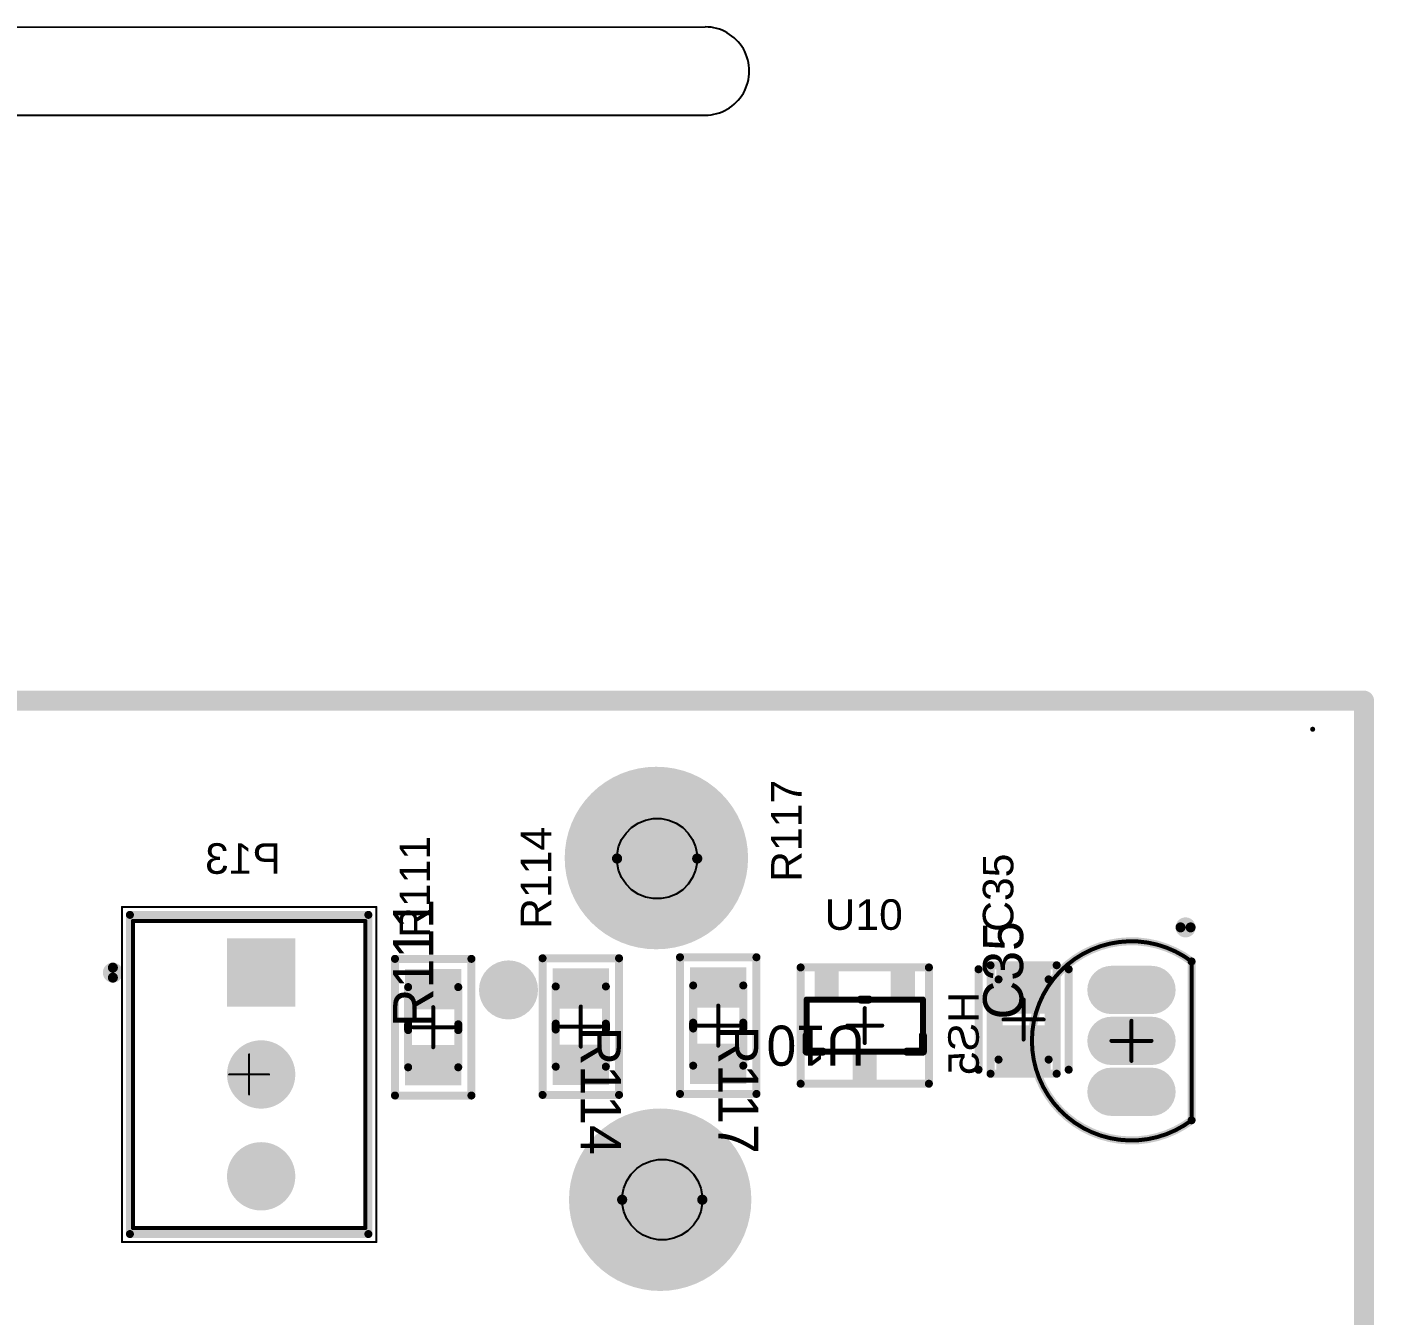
# Model space of a CAD drawing. Header units: millimetres. Extents: x 54 to 247, y 53 to 195.
# Drawn here: x 212.98 to 246.59, y 162.45 to 194.58 of the extents above; entities that cross this region are included whole.
import ezdxf

# ---------------------------------------------------------------- set-up
doc = ezdxf.new("R2010")
doc.units = ezdxf.units.MM
for name, color, linetype in [('BottomOverlay', 54, 'Continuous'), ('BottomSolder', 6, 'Continuous'), ('Mechanical1', 6, 'Continuous'), ('Mechanical10', 56, 'Continuous'), ('Mechanical12', 56, 'Continuous'), ('Mechanical13', 56, 'Continuous'), ('Mechanical15', 56, 'Continuous'), ('Mechanical6', 56, 'Continuous'), ('MultiLayer', 9, 'Continuous'), ('PadHoleLayer', 156, 'Continuous'), ('TopOverlay', 2, 'Continuous'), ('TopPaste', 8, 'Continuous'), ('TopSolder', 216, 'Continuous'), ('ViaHoleLayer', 16, 'Continuous')]:
    doc.layers.add(name, color=color, linetype=linetype)
doc.styles.add('Arial', font='arial.ttf', dxfattribs={"height": 0.2})

# ---------------------------------------------------------------- blocks, each defined once
blk = doc.blocks.new('TO_92A_B_1')
at = {"layer": 'BottomSolder'}
h = blk.add_hatch(color=6, dxfattribs=at)
edge = h.paths.add_edge_path()
edge.add_arc((-0.5, 1.27), 0.602, 90, 270)
edge.add_line((-0.5, 0.668), (0.5, 0.668))
edge.add_arc((0.5, 1.27), 0.602, 270, 450)
edge.add_line((0.5, 1.872), (-0.5, 1.872))
h = blk.add_hatch(color=6, dxfattribs=at)
edge = h.paths.add_edge_path()
edge.add_arc((-0.5, 0), 0.602, 90, 270)
edge.add_line((-0.5, -0.602), (0.5, -0.602))
edge.add_arc((0.5, 0), 0.602, 270, 450)
edge.add_line((0.5, 0.602), (-0.5, 0.602))
h = blk.add_hatch(color=6, dxfattribs=at)
edge = h.paths.add_edge_path()
edge.add_arc((-0.5, -1.27), 0.602, 90, 270)
edge.add_line((-0.5, -1.872), (0.5, -1.872))
edge.add_arc((0.5, -1.27), 0.602, 270, 450)
edge.add_line((0.5, -0.668), (-0.5, -0.668))
at = {"layer": 'MultiLayer'}
h = blk.add_hatch(color=9, dxfattribs=at)
edge = h.paths.add_edge_path()
edge.add_arc((-0.5, 1.27), 0.5, 90, 270)
edge.add_line((-0.5, 0.77), (0.5, 0.77))
edge.add_arc((0.5, 1.27), 0.5, 270, 450)
edge.add_line((0.5, 1.77), (-0.5, 1.77))
h = blk.add_hatch(color=9, dxfattribs=at)
edge = h.paths.add_edge_path()
edge.add_arc((-0.5, 0), 0.5, 90, 270)
edge.add_line((-0.5, -0.5), (0.5, -0.5))
edge.add_arc((0.5, 0), 0.5, 270, 450)
edge.add_line((0.5, 0.5), (-0.5, 0.5))
h = blk.add_hatch(color=9, dxfattribs=at)
edge = h.paths.add_edge_path()
edge.add_arc((-0.5, -1.27), 0.5, 90, 270)
edge.add_line((-0.5, -1.77), (0.5, -1.77))
edge.add_arc((0.5, -1.27), 0.5, 270, 450)
edge.add_line((0.5, -0.77), (-0.5, -0.77))
at = {"layer": 'PadHoleLayer'}
h = blk.add_hatch(color=156, dxfattribs=at)
edge = h.paths.add_edge_path()
edge.add_arc((0, 1.27), 0.45, 0, 360)
h = blk.add_hatch(color=156, dxfattribs=at)
edge = h.paths.add_edge_path()
edge.add_arc((0, 0), 0.45, 0, 360)
h = blk.add_hatch(color=156, dxfattribs=at)
edge = h.paths.add_edge_path()
edge.add_arc((0, -1.27), 0.45, 0, 360)
at = {"layer": 'TopSolder'}
h = blk.add_hatch(color=216, dxfattribs=at)
edge = h.paths.add_edge_path()
edge.add_arc((-0.5, 1.27), 0.602, 90, 270)
edge.add_line((-0.5, 0.668), (0.5, 0.668))
edge.add_arc((0.5, 1.27), 0.602, 270, 450)
edge.add_line((0.5, 1.872), (-0.5, 1.872))
h = blk.add_hatch(color=216, dxfattribs=at)
edge = h.paths.add_edge_path()
edge.add_arc((-0.5, 0), 0.602, 90, 270)
edge.add_line((-0.5, -0.602), (0.5, -0.602))
edge.add_arc((0.5, 0), 0.602, 270, 450)
edge.add_line((0.5, 0.602), (-0.5, 0.602))
h = blk.add_hatch(color=216, dxfattribs=at)
edge = h.paths.add_edge_path()
edge.add_arc((-0.5, -1.27), 0.602, 90, 270)
edge.add_line((-0.5, -1.872), (0.5, -1.872))
edge.add_arc((0.5, -1.27), 0.602, 270, 450)
edge.add_line((0.5, -0.668), (-0.5, -0.668))
at = {"layer": 'BottomOverlay'}
for points, const_width in [([(1.475, 2.83, 1), (1.225, 2.83, 1)], 0.25), ([(1.162, 2.83, 1), (1.287, 2.83, 1)], 0.125), ([(1.413, 2.83, 1), (1.538, 2.83, 1)], 0.125), ([(1.45, 1.98, 1), (1.55, 1.98, 1)], 0.1), ([(1.45, 1.98, 1), (1.55, 1.98, 1)], 0.1), ([(1.45, -1.98, 1), (1.55, -1.98, 1)], 0.1), ([(1.45, -1.98, 1), (1.55, -1.98, 1)], 0.1)]:
    blk.add_lwpolyline(points, format="xyb", close=True, dxfattribs=dict(at, const_width=const_width))
at = {"layer": 'BottomOverlay', "const_width": 0.2}
blk.add_lwpolyline([(1.5, -1.98, -2.01215), (1.5, 1.98)], format="xyb", dxfattribs=at)
blk.add_lwpolyline([(1.5, -1.98), (1.5, 1.98)], dxfattribs=at)
at = {"layer": 'Mechanical13', "const_width": 0.1}
blk.add_lwpolyline([(1.5, -1.98, -2.01215), (1.5, 1.98)], format="xyb", dxfattribs=at)
blk.add_lwpolyline([(1.5, -1.98), (1.5, 1.98)], dxfattribs=at)
at = {"layer": 'Mechanical13', "const_width": 0.05}
for points in [[(1.475, 1.98, 1), (1.525, 1.98, 1)], [(1.475, 1.98, 1), (1.525, 1.98, 1)], [(1.475, -1.98, 1), (1.525, -1.98, 1)], [(1.475, -1.98, 1), (1.525, -1.98, 1)]]:
    blk.add_lwpolyline(points, format="xyb", close=True, dxfattribs=at)
at = {"layer": 'Mechanical15', "const_width": 0.1}
for points in [[(0, -0.5), (0, 0.5)], [(-0.5, 0), (0.5, 0)]]:
    blk.add_lwpolyline(points, dxfattribs=at)
at = {"layer": 'Mechanical15', "const_width": 0.05}
for points in [[(-0.025, 0.5, 1), (0.025, 0.5, 1)], [(-0.525, 0, 1), (-0.475, 0, 1)], [(0.475, 0, 1), (0.525, 0, 1)], [(-0.025, -0.5, 1), (0.025, -0.5, 1)]]:
    blk.add_lwpolyline(points, format="xyb", close=True, dxfattribs=at)
blk = doc.blocks.new('V______CRCW0805__3_IPC_B_174')
at = {"layer": 'TopPaste'}
for points in [[(-1.454, 0.704), (-0.448, 0.704), (-0.448, -0.704), (-1.454, -0.704)], [(0.448, 0.704), (1.454, 0.704), (1.454, -0.704), (0.448, -0.704)]]:
    blk.add_hatch(color=8, dxfattribs=at).paths.add_polyline_path(points)
at = {"layer": 'TopSolder'}
for points in [[(-1.454, 0.704), (-0.448, 0.704), (-0.448, -0.704), (-1.454, -0.704)], [(0.448, 0.704), (1.454, 0.704), (1.454, -0.704), (0.448, -0.704)]]:
    blk.add_hatch(color=216, dxfattribs=at).paths.add_polyline_path(points)
at = {"layer": 'Mechanical10', "const_width": 0.2}
for points in [[(1.704, 0.954), (-1.704, 0.954)], [(-1.704, -0.954), (-1.704, 0.954)], [(1.704, -0.954), (1.704, 0.954)], [(1.704, -0.954), (-1.704, -0.954)]]:
    blk.add_lwpolyline(points, dxfattribs=at)
at = {"layer": 'Mechanical10', "const_width": 0.1}
for points in [[(-1.754, 0.954, 1), (-1.654, 0.954, 1)], [(-1.754, 0.954, 1), (-1.654, 0.954, 1)], [(1.654, 0.954, 1), (1.754, 0.954, 1)], [(1.654, 0.954, 1), (1.754, 0.954, 1)], [(-1.754, -0.954, 1), (-1.654, -0.954, 1)], [(-1.754, -0.954, 1), (-1.654, -0.954, 1)], [(1.654, -0.954, 1), (1.754, -0.954, 1)], [(1.654, -0.954, 1), (1.754, -0.954, 1)]]:
    blk.add_lwpolyline(points, format="xyb", close=True, dxfattribs=at)
at = {"layer": 'Mechanical12', "const_width": 0.2}
for points in [[(1, 0.625), (-1, 0.625)], [(-1, -0.625), (-1, 0.625)], [(1, -0.625), (1, 0.625)], [(1, -0.625), (-1, -0.625)]]:
    blk.add_lwpolyline(points, dxfattribs=at)
at = {"layer": 'Mechanical12', "const_width": 0.1}
for points in [[(-1.05, 0.625, 1), (-0.95, 0.625, 1)], [(-1.05, 0.625, 1), (-0.95, 0.625, 1)], [(0.95, 0.625, 1), (1.05, 0.625, 1)], [(0.95, 0.625, 1), (1.05, 0.625, 1)], [(-1.05, -0.625, 1), (-0.95, -0.625, 1)], [(-1.05, -0.625, 1), (-0.95, -0.625, 1)], [(0.95, -0.625, 1), (1.05, -0.625, 1)], [(0.95, -0.625, 1), (1.05, -0.625, 1)]]:
    blk.add_lwpolyline(points, format="xyb", close=True, dxfattribs=at)
at = {"layer": 'Mechanical15'}
for points, const_width in [([(1.704, 0.954), (-1.704, 0.954)], 0.2), ([(-1.704, -0.954), (-1.704, 0.954)], 0.2), ([(1.704, -0.954), (1.704, 0.954)], 0.2), ([(0, -0.5), (0, 0.5)], 0.1), ([(0.5, 0), (-0.5, 0)], 0.1), ([(1.704, -0.954), (-1.704, -0.954)], 0.2)]:
    blk.add_lwpolyline(points, dxfattribs=dict(at, const_width=const_width))
for points, const_width in [([(-1.754, 0.954, 1), (-1.654, 0.954, 1)], 0.1), ([(-1.754, 0.954, 1), (-1.654, 0.954, 1)], 0.1), ([(1.654, 0.954, 1), (1.754, 0.954, 1)], 0.1), ([(1.654, 0.954, 1), (1.754, 0.954, 1)], 0.1), ([(-0.025, 0.5, 1), (0.025, 0.5, 1)], 0.05), ([(-0.525, 0, 1), (-0.475, 0, 1)], 0.05), ([(0.475, 0, 1), (0.525, 0, 1)], 0.05), ([(-0.025, -0.5, 1), (0.025, -0.5, 1)], 0.05), ([(-1.754, -0.954, 1), (-1.654, -0.954, 1)], 0.1), ([(-1.754, -0.954, 1), (-1.654, -0.954, 1)], 0.1), ([(1.654, -0.954, 1), (1.754, -0.954, 1)], 0.1), ([(1.654, -0.954, 1), (1.754, -0.954, 1)], 0.1)]:
    blk.add_lwpolyline(points, format="xyb", close=True, dxfattribs=dict(at, const_width=const_width))
at = {"layer": 'TopOverlay', "const_width": 0.2}
for points in [[(0.073, 0.625), (-0.073, 0.625)], [(0.073, -0.625), (-0.073, -0.625)]]:
    blk.add_lwpolyline(points, dxfattribs=at)
at = {"layer": 'TopOverlay', "const_width": 0.1}
for points in [[(-0.123, 0.625, 1), (-0.023, 0.625, 1)], [(0.023, 0.625, 1), (0.123, 0.625, 1)], [(-0.123, -0.625, 1), (-0.023, -0.625, 1)], [(0.023, -0.625, 1), (0.123, -0.625, 1)]]:
    blk.add_lwpolyline(points, format="xyb", close=True, dxfattribs=at)
at = {"layer": 'Mechanical10'}
blk.add_text('R117', height=1, dxfattribs=at).set_placement((0, 0))
blk = doc.blocks.new('V______CRCW0805__3_IPC_B_177')
at = {"layer": 'TopPaste'}
for points in [[(-1.454, 0.704), (-0.448, 0.704), (-0.448, -0.704), (-1.454, -0.704)], [(0.448, 0.704), (1.454, 0.704), (1.454, -0.704), (0.448, -0.704)]]:
    blk.add_hatch(color=8, dxfattribs=at).paths.add_polyline_path(points)
at = {"layer": 'TopSolder'}
for points in [[(-1.454, 0.704), (-0.448, 0.704), (-0.448, -0.704), (-1.454, -0.704)], [(0.448, 0.704), (1.454, 0.704), (1.454, -0.704), (0.448, -0.704)]]:
    blk.add_hatch(color=216, dxfattribs=at).paths.add_polyline_path(points)
at = {"layer": 'Mechanical10', "const_width": 0.2}
for points in [[(1.704, 0.954), (-1.704, 0.954)], [(-1.704, -0.954), (-1.704, 0.954)], [(1.704, -0.954), (1.704, 0.954)], [(1.704, -0.954), (-1.704, -0.954)]]:
    blk.add_lwpolyline(points, dxfattribs=at)
at = {"layer": 'Mechanical10', "const_width": 0.1}
for points in [[(-1.754, 0.954, 1), (-1.654, 0.954, 1)], [(-1.754, 0.954, 1), (-1.654, 0.954, 1)], [(1.654, 0.954, 1), (1.754, 0.954, 1)], [(1.654, 0.954, 1), (1.754, 0.954, 1)], [(-1.754, -0.954, 1), (-1.654, -0.954, 1)], [(-1.754, -0.954, 1), (-1.654, -0.954, 1)], [(1.654, -0.954, 1), (1.754, -0.954, 1)], [(1.654, -0.954, 1), (1.754, -0.954, 1)]]:
    blk.add_lwpolyline(points, format="xyb", close=True, dxfattribs=at)
at = {"layer": 'Mechanical12', "const_width": 0.2}
for points in [[(1, 0.625), (-1, 0.625)], [(-1, -0.625), (-1, 0.625)], [(1, -0.625), (1, 0.625)], [(1, -0.625), (-1, -0.625)]]:
    blk.add_lwpolyline(points, dxfattribs=at)
at = {"layer": 'Mechanical12', "const_width": 0.1}
for points in [[(-1.05, 0.625, 1), (-0.95, 0.625, 1)], [(-1.05, 0.625, 1), (-0.95, 0.625, 1)], [(0.95, 0.625, 1), (1.05, 0.625, 1)], [(0.95, 0.625, 1), (1.05, 0.625, 1)], [(-1.05, -0.625, 1), (-0.95, -0.625, 1)], [(-1.05, -0.625, 1), (-0.95, -0.625, 1)], [(0.95, -0.625, 1), (1.05, -0.625, 1)], [(0.95, -0.625, 1), (1.05, -0.625, 1)]]:
    blk.add_lwpolyline(points, format="xyb", close=True, dxfattribs=at)
at = {"layer": 'Mechanical15'}
for points, const_width in [([(1.704, 0.954), (-1.704, 0.954)], 0.2), ([(-1.704, -0.954), (-1.704, 0.954)], 0.2), ([(1.704, -0.954), (1.704, 0.954)], 0.2), ([(0, -0.5), (0, 0.5)], 0.1), ([(0.5, 0), (-0.5, 0)], 0.1), ([(1.704, -0.954), (-1.704, -0.954)], 0.2)]:
    blk.add_lwpolyline(points, dxfattribs=dict(at, const_width=const_width))
for points, const_width in [([(-1.754, 0.954, 1), (-1.654, 0.954, 1)], 0.1), ([(-1.754, 0.954, 1), (-1.654, 0.954, 1)], 0.1), ([(1.654, 0.954, 1), (1.754, 0.954, 1)], 0.1), ([(1.654, 0.954, 1), (1.754, 0.954, 1)], 0.1), ([(-0.025, 0.5, 1), (0.025, 0.5, 1)], 0.05), ([(-0.525, 0, 1), (-0.475, 0, 1)], 0.05), ([(0.475, 0, 1), (0.525, 0, 1)], 0.05), ([(-0.025, -0.5, 1), (0.025, -0.5, 1)], 0.05), ([(-1.754, -0.954, 1), (-1.654, -0.954, 1)], 0.1), ([(-1.754, -0.954, 1), (-1.654, -0.954, 1)], 0.1), ([(1.654, -0.954, 1), (1.754, -0.954, 1)], 0.1), ([(1.654, -0.954, 1), (1.754, -0.954, 1)], 0.1)]:
    blk.add_lwpolyline(points, format="xyb", close=True, dxfattribs=dict(at, const_width=const_width))
at = {"layer": 'TopOverlay', "const_width": 0.2}
for points in [[(0.073, 0.625), (-0.073, 0.625)], [(0.073, -0.625), (-0.073, -0.625)]]:
    blk.add_lwpolyline(points, dxfattribs=at)
at = {"layer": 'TopOverlay', "const_width": 0.1}
for points in [[(-0.123, 0.625, 1), (-0.023, 0.625, 1)], [(0.023, 0.625, 1), (0.123, 0.625, 1)], [(-0.123, -0.625, 1), (-0.023, -0.625, 1)], [(0.023, -0.625, 1), (0.123, -0.625, 1)]]:
    blk.add_lwpolyline(points, format="xyb", close=True, dxfattribs=at)
at = {"layer": 'Mechanical10'}
blk.add_text('R114', height=1, dxfattribs=at).set_placement((0, 0))
blk = doc.blocks.new('V______CRCW0805__3_IPC_B_180')
at = {"layer": 'TopPaste'}
for points in [[(-1.454, 0.704), (-0.448, 0.704), (-0.448, -0.704), (-1.454, -0.704)], [(0.448, 0.704), (1.454, 0.704), (1.454, -0.704), (0.448, -0.704)]]:
    blk.add_hatch(color=8, dxfattribs=at).paths.add_polyline_path(points)
at = {"layer": 'TopSolder'}
for points in [[(-1.454, 0.704), (-0.448, 0.704), (-0.448, -0.704), (-1.454, -0.704)], [(0.448, 0.704), (1.454, 0.704), (1.454, -0.704), (0.448, -0.704)]]:
    blk.add_hatch(color=216, dxfattribs=at).paths.add_polyline_path(points)
at = {"layer": 'Mechanical10', "const_width": 0.2}
for points in [[(-1.704, 0.954), (1.704, 0.954)], [(-1.704, 0.954), (-1.704, -0.954)], [(1.704, 0.954), (1.704, -0.954)], [(-1.704, -0.954), (1.704, -0.954)]]:
    blk.add_lwpolyline(points, dxfattribs=at)
at = {"layer": 'Mechanical10', "const_width": 0.1}
for points in [[(-1.754, 0.954, 1), (-1.654, 0.954, 1)], [(-1.754, 0.954, 1), (-1.654, 0.954, 1)], [(1.654, 0.954, 1), (1.754, 0.954, 1)], [(1.654, 0.954, 1), (1.754, 0.954, 1)], [(-1.754, -0.954, 1), (-1.654, -0.954, 1)], [(-1.754, -0.954, 1), (-1.654, -0.954, 1)], [(1.654, -0.954, 1), (1.754, -0.954, 1)], [(1.654, -0.954, 1), (1.754, -0.954, 1)]]:
    blk.add_lwpolyline(points, format="xyb", close=True, dxfattribs=at)
at = {"layer": 'Mechanical12', "const_width": 0.2}
for points in [[(-1, 0.625), (1, 0.625)], [(-1, 0.625), (-1, -0.625)], [(1, 0.625), (1, -0.625)], [(-1, -0.625), (1, -0.625)]]:
    blk.add_lwpolyline(points, dxfattribs=at)
at = {"layer": 'Mechanical12', "const_width": 0.1}
for points in [[(-1.05, 0.625, 1), (-0.95, 0.625, 1)], [(-1.05, 0.625, 1), (-0.95, 0.625, 1)], [(0.95, 0.625, 1), (1.05, 0.625, 1)], [(0.95, 0.625, 1), (1.05, 0.625, 1)], [(-1.05, -0.625, 1), (-0.95, -0.625, 1)], [(-1.05, -0.625, 1), (-0.95, -0.625, 1)], [(0.95, -0.625, 1), (1.05, -0.625, 1)], [(0.95, -0.625, 1), (1.05, -0.625, 1)]]:
    blk.add_lwpolyline(points, format="xyb", close=True, dxfattribs=at)
at = {"layer": 'Mechanical15'}
for points, const_width in [([(-1.704, 0.954), (1.704, 0.954)], 0.2), ([(-1.704, 0.954), (-1.704, -0.954)], 0.2), ([(1.704, 0.954), (1.704, -0.954)], 0.2), ([(0, 0.5), (0, -0.5)], 0.1), ([(-0.5, 0), (0.5, 0)], 0.1), ([(-1.704, -0.954), (1.704, -0.954)], 0.2)]:
    blk.add_lwpolyline(points, dxfattribs=dict(at, const_width=const_width))
for points, const_width in [([(-1.754, 0.954, 1), (-1.654, 0.954, 1)], 0.1), ([(-1.754, 0.954, 1), (-1.654, 0.954, 1)], 0.1), ([(1.654, 0.954, 1), (1.754, 0.954, 1)], 0.1), ([(1.654, 0.954, 1), (1.754, 0.954, 1)], 0.1), ([(-0.025, 0.5, 1), (0.025, 0.5, 1)], 0.05), ([(-0.525, 0, 1), (-0.475, 0, 1)], 0.05), ([(0.475, 0, 1), (0.525, 0, 1)], 0.05), ([(-0.025, -0.5, 1), (0.025, -0.5, 1)], 0.05), ([(-1.754, -0.954, 1), (-1.654, -0.954, 1)], 0.1), ([(-1.754, -0.954, 1), (-1.654, -0.954, 1)], 0.1), ([(1.654, -0.954, 1), (1.754, -0.954, 1)], 0.1), ([(1.654, -0.954, 1), (1.754, -0.954, 1)], 0.1)]:
    blk.add_lwpolyline(points, format="xyb", close=True, dxfattribs=dict(at, const_width=const_width))
at = {"layer": 'TopOverlay', "const_width": 0.2}
for points in [[(-0.073, 0.625), (0.073, 0.625)], [(-0.073, -0.625), (0.073, -0.625)]]:
    blk.add_lwpolyline(points, dxfattribs=at)
at = {"layer": 'TopOverlay', "const_width": 0.1}
for points in [[(-0.123, 0.625, 1), (-0.023, 0.625, 1)], [(0.023, 0.625, 1), (0.123, 0.625, 1)], [(-0.123, -0.625, 1), (-0.023, -0.625, 1)], [(0.023, -0.625, 1), (0.123, -0.625, 1)]]:
    blk.add_lwpolyline(points, format="xyb", close=True, dxfattribs=at)
at = {"layer": 'Mechanical10'}
blk.add_text('R111', height=1, dxfattribs=at).set_placement((0, 0))
blk = doc.blocks.new('KEMET_C0805C_DN_IPC_C_191')
at = {"layer": 'TopPaste'}
for points in [[(-1.253, 0.678), (-0.148, 0.678), (-0.148, -0.678), (-1.253, -0.678)], [(0.148, 0.678), (1.253, 0.678), (1.253, -0.678), (0.148, -0.678)]]:
    blk.add_hatch(color=8, dxfattribs=at).paths.add_polyline_path(points)
at = {"layer": 'TopSolder'}
for points in [[(-1.253, 0.678), (-0.148, 0.678), (-0.148, -0.678), (-1.253, -0.678)], [(0.148, 0.678), (1.253, 0.678), (1.253, -0.678), (0.148, -0.678)]]:
    blk.add_hatch(color=216, dxfattribs=at).paths.add_polyline_path(points)
at = {"layer": 'Mechanical10', "const_width": 0.2}
for points in [[(-1.353, 0.825), (-1.353, -0.825)], [(-1.353, 0.825), (1.353, 0.825)], [(1.353, 0.825), (1.353, -0.825)], [(-1.353, -0.825), (1.353, -0.825)]]:
    blk.add_lwpolyline(points, dxfattribs=at)
at = {"layer": 'Mechanical10', "const_width": 0.1}
for points in [[(-1.403, 0.825, 1), (-1.303, 0.825, 1)], [(-1.403, 0.825, 1), (-1.303, 0.825, 1)], [(1.303, 0.825, 1), (1.403, 0.825, 1)], [(1.303, 0.825, 1), (1.403, 0.825, 1)], [(-1.403, -0.825, 1), (-1.303, -0.825, 1)], [(-1.403, -0.825, 1), (-1.303, -0.825, 1)], [(1.303, -0.825, 1), (1.403, -0.825, 1)], [(1.303, -0.825, 1), (1.403, -0.825, 1)]]:
    blk.add_lwpolyline(points, format="xyb", close=True, dxfattribs=at)
at = {"layer": 'Mechanical12', "const_width": 0.2}
for points in [[(-1, 0.625), (-1, -0.625)], [(-1, 0.625), (1, 0.625)], [(1, 0.625), (1, -0.625)], [(-1, -0.625), (1, -0.625)]]:
    blk.add_lwpolyline(points, dxfattribs=at)
at = {"layer": 'Mechanical12', "const_width": 0.1}
for points in [[(-1.05, 0.625, 1), (-0.95, 0.625, 1)], [(-1.05, 0.625, 1), (-0.95, 0.625, 1)], [(0.95, 0.625, 1), (1.05, 0.625, 1)], [(0.95, 0.625, 1), (1.05, 0.625, 1)], [(-1.05, -0.625, 1), (-0.95, -0.625, 1)], [(-1.05, -0.625, 1), (-0.95, -0.625, 1)], [(0.95, -0.625, 1), (1.05, -0.625, 1)], [(0.95, -0.625, 1), (1.05, -0.625, 1)]]:
    blk.add_lwpolyline(points, format="xyb", close=True, dxfattribs=at)
at = {"layer": 'Mechanical15'}
for points, const_width in [([(-1.353, 0.825), (-1.353, -0.825)], 0.2), ([(-1.353, 0.825), (1.353, 0.825)], 0.2), ([(1.353, 0.825), (1.353, -0.825)], 0.2), ([(0, 0.5), (0, -0.5)], 0.1), ([(-0.5, 0), (0.5, 0)], 0.1), ([(-1.353, -0.825), (1.353, -0.825)], 0.2)]:
    blk.add_lwpolyline(points, dxfattribs=dict(at, const_width=const_width))
for points, const_width in [([(-1.403, 0.825, 1), (-1.303, 0.825, 1)], 0.1), ([(-1.403, 0.825, 1), (-1.303, 0.825, 1)], 0.1), ([(1.303, 0.825, 1), (1.403, 0.825, 1)], 0.1), ([(1.303, 0.825, 1), (1.403, 0.825, 1)], 0.1), ([(-0.025, 0.5, 1), (0.025, 0.5, 1)], 0.05), ([(-0.525, 0, 1), (-0.475, 0, 1)], 0.05), ([(0.475, 0, 1), (0.525, 0, 1)], 0.05), ([(-0.025, -0.5, 1), (0.025, -0.5, 1)], 0.05), ([(-1.403, -0.825, 1), (-1.303, -0.825, 1)], 0.1), ([(-1.403, -0.825, 1), (-1.303, -0.825, 1)], 0.1), ([(1.303, -0.825, 1), (1.403, -0.825, 1)], 0.1), ([(1.303, -0.825, 1), (1.403, -0.825, 1)], 0.1)]:
    blk.add_lwpolyline(points, format="xyb", close=True, dxfattribs=dict(at, const_width=const_width))
at = {"layer": 'TopOverlay', "const_width": 0.2}
for points in [[(-1.253, 1.125), (1.253, 1.125)], [(-1.253, -1.125), (1.253, -1.125)]]:
    blk.add_lwpolyline(points, dxfattribs=at)
at = {"layer": 'TopOverlay', "const_width": 0.1}
for points in [[(-1.303, 1.125, 1), (-1.203, 1.125, 1)], [(1.203, 1.125, 1), (1.303, 1.125, 1)], [(-1.303, -1.125, 1), (-1.203, -1.125, 1)], [(1.203, -1.125, 1), (1.303, -1.125, 1)]]:
    blk.add_lwpolyline(points, format="xyb", close=True, dxfattribs=at)
at = {"layer": 'Mechanical10'}
blk.add_text('C35', height=1, dxfattribs=at).set_placement((0, 0.011))
blk = doc.blocks.new('N________TL431AQDBZR_215_0_197')
at = {"layer": 'TopPaste'}
for points in [[(-0.25, 0.7), (0.25, 0.7), (0.25, 1.3), (-0.25, 1.3)], [(-1.2, -1.3), (-0.7, -1.3), (-0.7, -0.7), (-1.2, -0.7)], [(0.7, -1.3), (1.2, -1.3), (1.2, -0.7), (0.7, -0.7)]]:
    blk.add_hatch(color=8, dxfattribs=at).paths.add_polyline_path(points)
at = {"layer": 'TopSolder'}
for points in [[(-0.3, 0.65), (-0.3, 1.35), (0.3, 1.35), (0.3, 0.65)], [(-1.25, -1.35), (-1.25, -0.65), (-0.65, -0.65), (-0.65, -1.35)], [(0.65, -1.35), (0.65, -0.65), (1.25, -0.65), (1.25, -1.35)]]:
    blk.add_hatch(color=216, dxfattribs=at).paths.add_polyline_path(points)
at = {"layer": 'Mechanical10', "const_width": 0.2}
for points in [[(1.6, 1.45), (-1.6, 1.45)], [(-1.6, 1.45), (-1.6, -1.45)], [(1.6, 1.45), (1.6, -1.45)], [(1.6, -1.45), (-1.6, -1.45)]]:
    blk.add_lwpolyline(points, dxfattribs=at)
at = {"layer": 'Mechanical10', "const_width": 0.1}
for points in [[(-1.65, 1.45, 1), (-1.55, 1.45, 1)], [(-1.65, 1.45, 1), (-1.55, 1.45, 1)], [(1.55, 1.45, 1), (1.65, 1.45, 1)], [(1.55, 1.45, 1), (1.65, 1.45, 1)], [(-1.65, -1.45, 1), (-1.55, -1.45, 1)], [(-1.65, -1.45, 1), (-1.55, -1.45, 1)], [(1.55, -1.45, 1), (1.65, -1.45, 1)], [(1.55, -1.45, 1), (1.65, -1.45, 1)]]:
    blk.add_lwpolyline(points, format="xyb", close=True, dxfattribs=at)
at = {"layer": 'Mechanical12', "const_width": 0.15}
for points in [[(1.45, 0.65), (-1.45, 0.65)], [(-1.45, 0.65), (-1.45, -0.65)], [(1.45, 0.65), (1.45, -0.65)], [(1.45, -0.65), (-1.45, -0.65)]]:
    blk.add_lwpolyline(points, dxfattribs=at)
at = {"layer": 'Mechanical12', "const_width": 0.075}
for points in [[(-1.487, 0.65, 1), (-1.412, 0.65, 1)], [(-1.487, 0.65, 1), (-1.412, 0.65, 1)], [(1.412, 0.65, 1), (1.487, 0.65, 1)], [(1.412, 0.65, 1), (1.487, 0.65, 1)], [(-1.487, -0.65, 1), (-1.412, -0.65, 1)], [(-1.487, -0.65, 1), (-1.412, -0.65, 1)], [(1.412, -0.65, 1), (1.487, -0.65, 1)], [(1.412, -0.65, 1), (1.487, -0.65, 1)]]:
    blk.add_lwpolyline(points, format="xyb", close=True, dxfattribs=at)
at = {"layer": 'Mechanical15'}
for points, const_width in [([(1.6, 1.45), (-1.6, 1.45)], 0.2), ([(-1.6, 1.45), (-1.6, -1.45)], 0.2), ([(1.6, 1.45), (1.6, -1.45)], 0.2), ([(0, 0.435), (0, -0.435)], 0.1), ([(0.435, 0), (-0.435, 0)], 0.1), ([(1.6, -1.45), (-1.6, -1.45)], 0.2)]:
    blk.add_lwpolyline(points, dxfattribs=dict(at, const_width=const_width))
for points, const_width in [([(-1.65, 1.45, 1), (-1.55, 1.45, 1)], 0.1), ([(-1.65, 1.45, 1), (-1.55, 1.45, 1)], 0.1), ([(1.55, 1.45, 1), (1.65, 1.45, 1)], 0.1), ([(1.55, 1.45, 1), (1.65, 1.45, 1)], 0.1), ([(-0.025, 0.435, 1), (0.025, 0.435, 1)], 0.05), ([(-0.46, 0, 1), (-0.41, 0, 1)], 0.05), ([(0.41, 0, 1), (0.46, 0, 1)], 0.05), ([(-0.025, -0.435, 1), (0.025, -0.435, 1)], 0.05), ([(-1.65, -1.45, 1), (-1.55, -1.45, 1)], 0.1), ([(-1.65, -1.45, 1), (-1.55, -1.45, 1)], 0.1), ([(1.55, -1.45, 1), (1.65, -1.45, 1)], 0.1), ([(1.55, -1.45, 1), (1.65, -1.45, 1)], 0.1)]:
    blk.add_lwpolyline(points, format="xyb", close=True, dxfattribs=dict(at, const_width=const_width))
at = {"layer": 'TopOverlay', "const_width": 0.2}
for points in [[(-1.45, 0.649), (-1.45, 0.249)], [(-1.049, 0.65), (-1.449, 0.65)], [(1.45, 0.65), (1.05, 0.65)], [(1.451, 0.649), (1.451, 0.249)], [(0.1, -0.65), (-0.1, -0.65)]]:
    blk.add_lwpolyline(points, dxfattribs=at)
at = {"layer": 'TopOverlay', "const_width": 0.1}
for points in [[(-1.5, 0.649, 1), (-1.4, 0.649, 1)], [(-1.499, 0.65, 1), (-1.399, 0.65, 1)], [(-1.099, 0.65, 1), (-0.999, 0.65, 1)], [(1, 0.65, 1), (1.1, 0.65, 1)], [(1.4, 0.65, 1), (1.5, 0.65, 1)], [(1.401, 0.649, 1), (1.501, 0.649, 1)], [(-1.5, 0.249, 1), (-1.4, 0.249, 1)], [(1.401, 0.249, 1), (1.501, 0.249, 1)], [(-0.15, -0.65, 1), (-0.05, -0.65, 1)], [(0.05, -0.65, 1), (0.15, -0.65, 1)]]:
    blk.add_lwpolyline(points, format="xyb", close=True, dxfattribs=at)
at = {"layer": 'Mechanical10'}
blk.add_text('U10', height=1, dxfattribs=at).set_placement((0, 0))
blk = doc.blocks.new('61900311121_B_202')
at = {"layer": 'BottomSolder'}
h = blk.add_hatch(color=6, dxfattribs=at)
edge = h.paths.add_edge_path()
edge.add_arc((-2.54, -0.3), 0.852, 0, 360)
h = blk.add_hatch(color=6, dxfattribs=at)
edge = h.paths.add_edge_path()
edge.add_arc((0, -0.3), 0.852, 0, 360)
blk.add_hatch(color=6, dxfattribs=at).paths.add_polyline_path([(1.688, 0.552), (3.392, 0.552), (3.392, -1.152), (1.688, -1.152)])
at = {"layer": 'MultiLayer'}
h = blk.add_hatch(color=9, dxfattribs=at)
edge = h.paths.add_edge_path()
edge.add_arc((-2.54, -0.3), 0.75, 0, 360)
h = blk.add_hatch(color=9, dxfattribs=at)
edge = h.paths.add_edge_path()
edge.add_arc((0, -0.3), 0.75, 0, 360)
blk.add_hatch(color=9, dxfattribs=at).paths.add_polyline_path([(1.79, 0.45), (3.29, 0.45), (3.29, -1.05), (1.79, -1.05)])
at = {"layer": 'PadHoleLayer'}
h = blk.add_hatch(color=156, dxfattribs=at)
edge = h.paths.add_edge_path()
edge.add_arc((-2.54, -0.3), 0.5, 0, 360)
h = blk.add_hatch(color=156, dxfattribs=at)
edge = h.paths.add_edge_path()
edge.add_arc((0, -0.3), 0.5, 0, 360)
h = blk.add_hatch(color=156, dxfattribs=at)
edge = h.paths.add_edge_path()
edge.add_arc((2.54, -0.3), 0.5, 0, 360)
at = {"layer": 'TopSolder'}
h = blk.add_hatch(color=216, dxfattribs=at)
edge = h.paths.add_edge_path()
edge.add_arc((-2.54, -0.3), 0.852, 0, 360)
h = blk.add_hatch(color=216, dxfattribs=at)
edge = h.paths.add_edge_path()
edge.add_arc((0, -0.3), 0.852, 0, 360)
blk.add_hatch(color=216, dxfattribs=at).paths.add_polyline_path([(1.688, 0.552), (3.392, 0.552), (3.392, -1.152), (1.688, -1.152)])
at = {"layer": 'BottomOverlay'}
for points, const_width in [([(2.665, 3.4, 1), (2.415, 3.4, 1)], 0.25), ([(2.353, 3.4, 1), (2.478, 3.4, 1)], 0.125), ([(2.602, 3.4, 1), (2.727, 3.4, 1)], 0.125), ([(-4.03, 2.975, 1), (-3.93, 2.975, 1)], 0.1), ([(-4.03, 2.975, 1), (-3.93, 2.975, 1)], 0.1), ([(3.93, 2.975, 1), (4.03, 2.975, 1)], 0.1), ([(3.93, 2.975, 1), (4.03, 2.975, 1)], 0.1), ([(-4.03, -2.975, 1), (-3.93, -2.975, 1)], 0.1), ([(-4.03, -2.975, 1), (-3.93, -2.975, 1)], 0.1), ([(3.93, -2.975, 1), (4.03, -2.975, 1)], 0.1), ([(3.93, -2.975, 1), (4.03, -2.975, 1)], 0.1)]:
    blk.add_lwpolyline(points, format="xyb", close=True, dxfattribs=dict(at, const_width=const_width))
at = {"layer": 'BottomOverlay', "const_width": 0.2}
for points in [[(-3.98, 2.975), (3.98, 2.975)], [(-3.98, 2.975), (-3.98, -2.975)], [(3.98, 2.975), (3.98, -2.975)], [(-3.98, -2.975), (3.98, -2.975)]]:
    blk.add_lwpolyline(points, dxfattribs=at)
at = {"layer": 'Mechanical13', "const_width": 0.1}
for points in [[(-3.83, 2.9), (-3.83, -2.9)], [(-3.83, 2.9), (3.83, 2.9)], [(3.83, 2.9), (3.83, -2.9)], [(-3.83, -2.9), (3.83, -2.9)]]:
    blk.add_lwpolyline(points, dxfattribs=at)
at = {"layer": 'Mechanical13', "const_width": 0.05}
for points in [[(-3.855, 2.9, 1), (-3.805, 2.9, 1)], [(-3.855, 2.9, 1), (-3.805, 2.9, 1)], [(3.805, 2.9, 1), (3.855, 2.9, 1)], [(3.805, 2.9, 1), (3.855, 2.9, 1)], [(-3.855, -2.9, 1), (-3.805, -2.9, 1)], [(-3.855, -2.9, 1), (-3.805, -2.9, 1)], [(3.805, -2.9, 1), (3.855, -2.9, 1)], [(3.805, -2.9, 1), (3.855, -2.9, 1)]]:
    blk.add_lwpolyline(points, format="xyb", close=True, dxfattribs=at)
at = {"layer": 'Mechanical15', "const_width": 0.05}
for points in [[(-4.18, 3.175), (-4.18, -3.175)], [(-4.18, 3.175), (4.18, 3.175)], [(4.18, 3.175), (4.18, -3.175)], [(0, 0.5), (0, -0.5)], [(-0.5, 0), (0.5, 0)], [(-4.18, -3.175), (4.18, -3.175)]]:
    blk.add_lwpolyline(points, dxfattribs=at)
at = {"layer": 'Mechanical15', "const_width": 0.025}
for points in [[(-4.192, 3.175, 1), (-4.167, 3.175, 1)], [(-4.192, 3.175, 1), (-4.167, 3.175, 1)], [(4.167, 3.175, 1), (4.192, 3.175, 1)], [(4.167, 3.175, 1), (4.192, 3.175, 1)], [(-0.012, 0.5, 1), (0.012, 0.5, 1)], [(-0.512, 0, 1), (-0.487, 0, 1)], [(0.488, 0, 1), (0.513, 0, 1)], [(-0.012, -0.5, 1), (0.012, -0.5, 1)], [(-4.192, -3.175, 1), (-4.167, -3.175, 1)], [(-4.192, -3.175, 1), (-4.167, -3.175, 1)], [(4.167, -3.175, 1), (4.192, -3.175, 1)], [(4.167, -3.175, 1), (4.192, -3.175, 1)]]:
    blk.add_lwpolyline(points, format="xyb", close=True, dxfattribs=at)

msp = doc.modelspace()

# ---------------------------------------------------------------- hatches: boundary and pattern name
at = {"layer": 'BottomSolder'}
h = msp.add_hatch(color=6, dxfattribs=at)
edge = h.paths.add_edge_path()
edge.add_arc((224.993, 170.561), 0.737, 0, 360)
at = {"layer": 'Mechanical6'}
h = msp.add_hatch(color=56, dxfattribs=at)
edge = h.paths.add_edge_path()
edge.add_arc((245.059, 177.063), 0.0635, 0, 360)
h = msp.add_hatch(color=56, dxfattribs=at)
edge = h.paths.add_edge_path()
edge.add_arc((245.059, 177.063), 0.0635, 0, 360)
at = {"layer": 'PadHoleLayer'}
h = msp.add_hatch(color=156, dxfattribs=at)
edge = h.paths.add_edge_path()
edge.add_arc((245.059, 177.063), 0.0635, 0, 360)
h = msp.add_hatch(color=156, dxfattribs=at)
edge = h.paths.add_edge_path()
edge.add_arc((245.059, 177.063), 0.0635, 0, 360)
at = {"layer": 'TopSolder'}
h = msp.add_hatch(color=216, dxfattribs=at)
edge = h.paths.add_edge_path()
edge.add_arc((224.993, 170.561), 0.737, 0, 360)
at = {"layer": 'ViaHoleLayer'}
h = msp.add_hatch(color=16, dxfattribs=at)
edge = h.paths.add_edge_path()
edge.add_arc((224.993, 170.561), 0.356, 0, 360)

# ---------------------------------------------------------------- linework, layer by layer
at = {"layer": 'BottomSolder'}
for points, const_width in [([(228.721, 173.851, 1), (228.671, 173.851, 1)], 4.5), ([(227.546, 173.851, 1), (229.796, 173.851, 1)], 2.25), ([(227.596, 173.851, 1), (229.846, 173.851, 1)], 2.25), ([(228.803, 165.329, 1), (228.752, 165.329, 1)], 4.5), ([(227.627, 165.329, 1), (229.877, 165.329, 1)], 2.25), ([(227.678, 165.329, 1), (229.928, 165.329, 1)], 2.25)]:
    msp.add_lwpolyline(points, format="xyb", close=True, dxfattribs=dict(at, const_width=const_width))
at = {"layer": 'Mechanical1'}
for points in [[(54.901, 194.56), (229.901, 194.578)], [(54.915, 192.378), (229.901, 192.378)]]:
    msp.add_lwpolyline(points, dxfattribs=at)
at = {"layer": 'Mechanical1', "const_width": 0.5}
for points in [[(61.341, 177.775), (246.341, 177.775)], [(246.341, 53.061), (246.341, 177.775)]]:
    msp.add_lwpolyline(points, dxfattribs=at)
at = {"layer": 'Mechanical1'}
for points, const_width in [([(246.216, 177.775, 1), (246.466, 177.775, 1)], 0.25), ([(246.216, 177.775, 1), (246.466, 177.775, 1)], 0.25), ([(229.702, 173.838, 1), (227.702, 173.838, 1)], 0.254), ([(227.638, 173.838, 1), (227.765, 173.838, 1)], 0.127), ([(229.638, 173.838, 1), (229.765, 173.838, 1)], 0.127), ([(229.829, 165.329, 1), (227.829, 165.329, 1)], 0.254), ([(227.765, 165.329, 1), (227.892, 165.329, 1)], 0.127), ([(229.765, 165.329, 1), (229.892, 165.329, 1)], 0.127)]:
    msp.add_lwpolyline(points, format="xyb", close=True, dxfattribs=dict(at, const_width=const_width))
msp.add_arc((229.901, 193.478), 1.1, 270, 90.0058, dxfattribs=at)
at = {"layer": 'MultiLayer'}
for p, q in [((228.228, 174.724), (228.41, 174.799)), ((228.41, 174.799), (228.603, 174.838)), ((228.603, 174.838), (228.702, 174.838)), ((228.702, 174.838), (228.8, 174.838)), ((228.8, 174.838), (228.993, 174.799)), ((228.993, 174.799), (229.175, 174.724)), ((227.815, 174.311), (227.925, 174.475)), ((227.925, 174.475), (228.064, 174.614)), ((228.064, 174.614), (228.228, 174.724)), ((229.175, 174.724), (229.339, 174.614)), ((229.339, 174.614), (229.478, 174.475)), ((229.478, 174.475), (229.588, 174.311)), ((227.702, 173.936), (227.74, 174.129)), ((227.74, 174.129), (227.815, 174.311)), ((229.588, 174.311), (229.663, 174.129)), ((229.663, 174.129), (229.702, 173.936)), ((227.702, 173.838), (227.702, 173.936)), ((227.702, 173.739), (227.702, 173.838)), ((229.702, 173.936), (229.702, 173.838)), ((229.702, 173.838), (229.702, 173.739)), ((227.74, 173.546), (227.702, 173.739)), ((227.815, 173.364), (227.74, 173.546)), ((229.663, 173.546), (229.588, 173.364)), ((229.702, 173.739), (229.663, 173.546)), ((227.925, 173.2), (227.815, 173.364)), ((228.064, 173.061), (227.925, 173.2)), ((229.478, 173.2), (229.339, 173.061)), ((229.588, 173.364), (229.478, 173.2)), ((228.228, 172.951), (228.064, 173.061)), ((228.41, 172.876), (228.228, 172.951)), ((228.603, 172.838), (228.41, 172.876)), ((228.702, 172.838), (228.603, 172.838)), ((228.702, 172.838), (228.702, 172.838)), ((228.8, 172.838), (228.702, 172.838)), ((228.993, 172.876), (228.8, 172.838)), ((229.175, 172.951), (228.993, 172.876)), ((229.339, 173.061), (229.175, 172.951)), ((228.052, 165.966), (228.191, 166.105)), ((228.191, 166.105), (228.355, 166.215)), ((228.355, 166.215), (228.537, 166.29)), ((228.537, 166.29), (228.73, 166.329)), ((228.73, 166.329), (228.829, 166.329)), ((228.829, 166.329), (228.927, 166.329)), ((228.927, 166.329), (229.12, 166.29)), ((229.12, 166.29), (229.302, 166.215)), ((229.302, 166.215), (229.466, 166.105)), ((229.466, 166.105), (229.605, 165.966)), ((227.867, 165.62), (227.942, 165.802)), ((227.942, 165.802), (228.052, 165.966)), ((229.605, 165.966), (229.715, 165.802)), ((229.715, 165.802), (229.79, 165.62)), ((227.829, 165.427), (227.867, 165.62)), ((227.829, 165.329), (227.829, 165.427)), ((229.79, 165.62), (229.829, 165.427)), ((229.829, 165.427), (229.829, 165.329)), ((227.829, 165.23), (227.829, 165.329)), ((227.867, 165.037), (227.829, 165.23)), ((229.829, 165.23), (229.79, 165.037)), ((229.829, 165.329), (229.829, 165.23)), ((227.942, 164.855), (227.867, 165.037)), ((228.052, 164.691), (227.942, 164.855)), ((229.715, 164.855), (229.605, 164.691)), ((229.79, 165.037), (229.715, 164.855)), ((228.191, 164.552), (228.052, 164.691)), ((228.355, 164.442), (228.191, 164.552)), ((228.537, 164.367), (228.355, 164.442)), ((229.302, 164.442), (229.12, 164.367)), ((229.466, 164.552), (229.302, 164.442)), ((229.605, 164.691), (229.466, 164.552)), ((228.73, 164.329), (228.537, 164.367)), ((228.829, 164.329), (228.73, 164.329)), ((228.829, 164.329), (228.829, 164.329)), ((228.927, 164.329), (228.829, 164.329)), ((229.12, 164.367), (228.927, 164.329))]:
    msp.add_line(p, q, dxfattribs=at)
at = {"layer": 'TopSolder'}
for points, const_width in [([(228.696, 173.851, 1), (228.645, 173.851, 1)], 4.5), ([(227.52, 173.851, 1), (229.77, 173.851, 1)], 2.25), ([(227.571, 173.851, 1), (229.821, 173.851, 1)], 2.25), ([(228.803, 165.329, 1), (228.752, 165.329, 1)], 4.5), ([(227.627, 165.329, 1), (229.877, 165.329, 1)], 2.25), ([(227.678, 165.329, 1), (229.928, 165.329, 1)], 2.25)]:
    msp.add_lwpolyline(points, format="xyb", close=True, dxfattribs=dict(at, const_width=const_width))

# ---------------------------------------------------------------- block references
for name, p, rotation in [('61900311121_B_202', (218.521, 168.453), 90), ('V______CRCW0805__3_IPC_B_180', (223.114, 169.632), 90), ('KEMET_C0805C_DN_IPC_C_191', (237.846, 169.824), 90), ('V______CRCW0805__3_IPC_B_177', (226.797, 169.647), 270), ('V______CRCW0805__3_IPC_B_174', (230.226, 169.672), 270), ('N________TL431AQDBZR_215_0_197', (233.883, 169.672), 180)]:
    msp.add_blockref(name, p, dxfattribs=dict(rotation=rotation))
msp.add_blockref('TO_92A_B_1', (240.538, 169.291))

# ---------------------------------------------------------------- texts
at = {"layer": 'BottomOverlay', "style": 'Arial', "text_generation_flag": 2}
msp.add_text('P13', height=0.762, dxfattribs=at).set_placement((219.316, 173.457))
msp.add_text('HS5', height=0.762, rotation=90, dxfattribs=at).set_placement((236.728, 170.51))
at = {"layer": 'TopOverlay', "style": 'Arial'}
for s, p in [('R117', (232.308, 173.254)), ('R114', (226.06, 172.085)), ('R111', (223.037, 171.857)), ('C35', (237.591, 172.009))]:
    msp.add_text(s, height=0.762, rotation=90, dxfattribs=at).set_placement(p)
msp.add_text('U10', height=0.762, dxfattribs=at).set_placement((232.88, 172.06))

doc.saveas('drawing.dxf')
